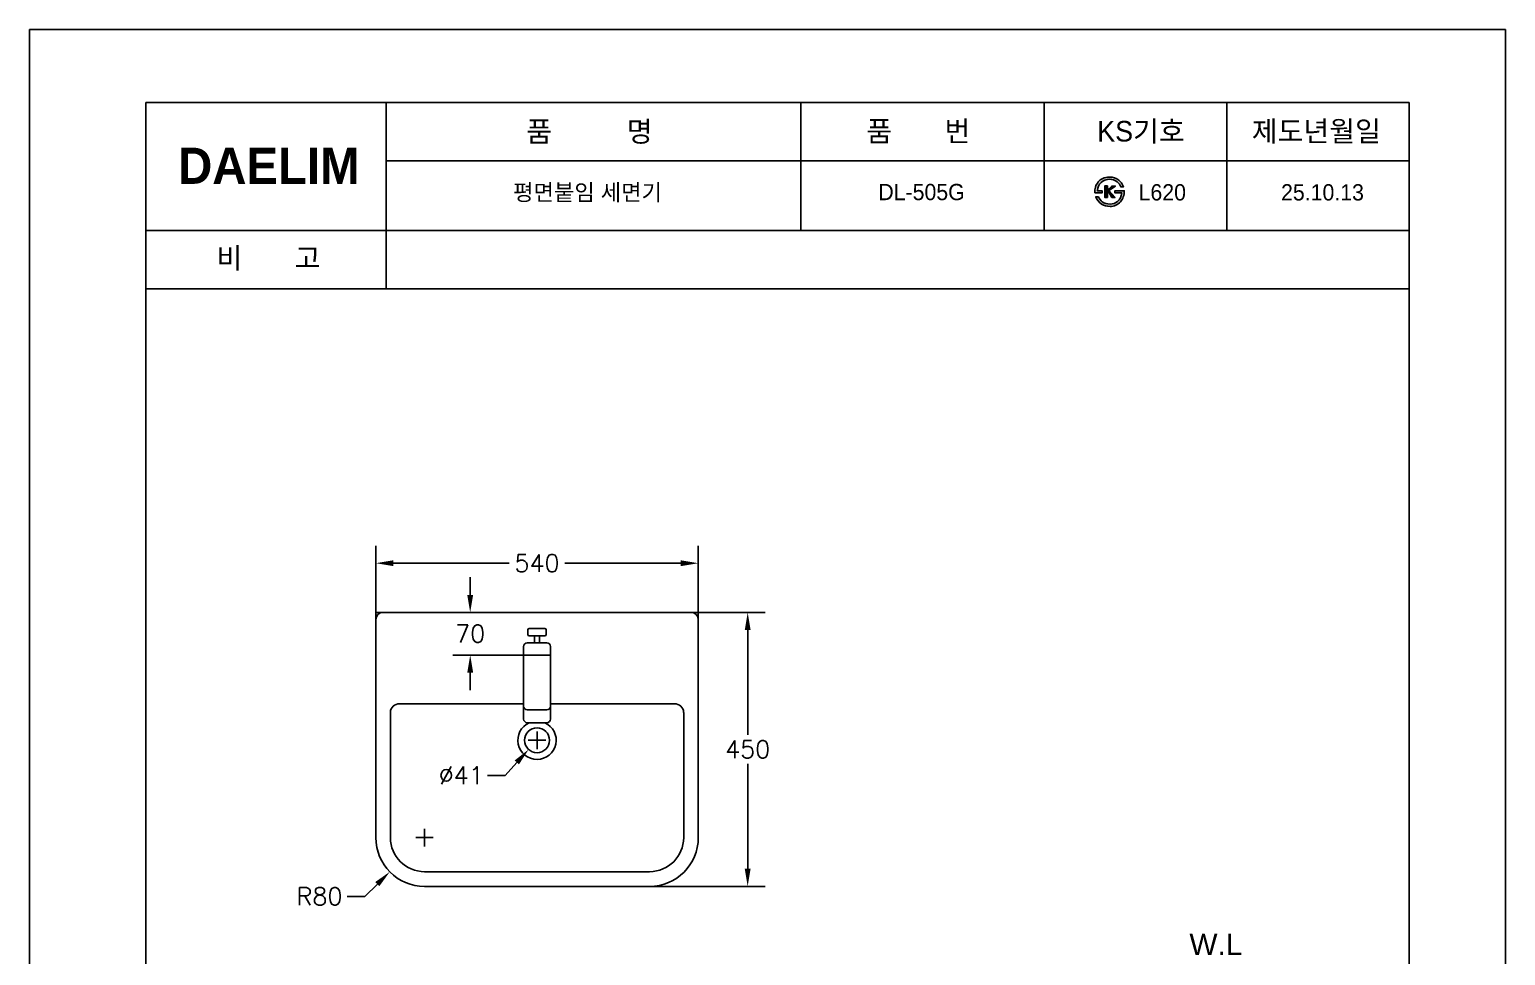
# Model space of a CAD drawing. Extents: x 63628 to 66053, y 58270 to 61700.
# Drawn here: x 63628 to 66053, y 60179 to 61700 of the extents above; entities that cross this region are included whole.
import ezdxf
from ezdxf.lldxf.tags import DXFTag

# ---------------------------------------------------------------- set-up
doc = ezdxf.new("R2010")
doc.units = 0
doc.header["$MEASUREMENT"] = 0
doc.layers.get('0').update_dxf_attribs({"linetype": 'CONTINUOUS'})
doc.layers.get('Defpoints').update_dxf_attribs({"linetype": 'CONTINUOUS'})
for name, color, linetype in [('001', 7, 'CONTINUOUS'), ('BU', 7, 'CONTINUOUS'), ('Dim', 4, 'CONTINUOUS'), ('DIMTEXT', 174, 'CONTINUOUS'), ('LINE', 7, 'CONTINUOUS'), ('YA', 7, 'CONTINUOUS')]:
    doc.layers.add(name, color=color, linetype=linetype)
doc.styles.add('h', font='', dxfattribs={"height": 30})
doc.styles.get("Standard").update_dxf_attribs({"font": 'txt.shx', "bigfont": 'ghs.shx'})
doc.styles.add('스타일1', font='txt.shx', dxfattribs={"bigfont": 'ghs.shx'})
doc.styles.get('h').set_extended_font_data('Haansoft Batang')
tags = doc.linetypes.add('Amconstr', pattern=[9999, 9999, 0]).pattern_tags.tags
tags[6:7] = [DXFTag(74, 4), DXFTag(75, 0), DXFTag(340, '0'), DXFTag(46, 1.0), DXFTag(50, 0.0), DXFTag(44, 0.0), DXFTag(45, 0.0)]
tags[4:5] = [DXFTag(74, 4), DXFTag(75, 0), DXFTag(340, '0'), DXFTag(46, 1.0), DXFTag(50, 0.0), DXFTag(44, 0.0), DXFTag(45, 0.0)]
doc.dimstyles.get("Standard").update_dxf_attribs({"dimtxt": 0.18, "dimasz": 0.18, "dimexe": 0.18, "dimexo": 0.0625, "dimgap": 0.09, "dimtad": 0, "dimtih": 1, "dimtoh": 1, "dimdec": 4, "dimzin": 0, "dimdsep": 46, "dimtxsty": 'Standard', "dimcen": 0.09, "dimadec": 0, "dimazin": 0, "dimtfac": 1, "dimtdec": 4, "dimtofl": 0, "dimtmove": 0, "dimatfit": 0, "dimfxl": 0, "dimtolj": 1, "dimtzin": 0, "dimarcsym": 0})
doc.dimstyles.new('Standard$0', dxfattribs={"dimtxt": 0.18, "dimasz": 0.18, "dimexe": 0.18, "dimexo": 0.0625, "dimgap": 0.09, "dimtad": 0, "dimtih": 1, "dimtoh": 1, "dimdec": 4, "dimzin": 0, "dimdsep": 46, "dimtxsty": 'Standard', "dimcen": 0.09, "dimadec": 0, "dimazin": 0, "dimtfac": 1, "dimtdec": 4, "dimtofl": 0, "dimtmove": 0, "dimatfit": 3, "dimfxl": 0, "dimtolj": 1, "dimtzin": 0, "dimarcsym": 0})

# ---------------------------------------------------------------- blocks, each defined once
blk = doc.blocks.new('*D25')
at = {"layer": 'Defpoints', "color": 0}
for p in [(64351.7, 60742.9), (64459.5, 60742.9), (64459.5, 60672.9)]:
    blk.add_point(p, dxfattribs=at)
at = {"layer": 'Dim', "color": 0, "lineweight": -2}
for p, q in [((64351.7, 60771.7), (64351.7, 60800.5)), ((64449.5, 60742.9), (64322.9, 60742.9)), ((64449.5, 60672.9), (64322.9, 60672.9)), ((64351.7, 60644.1), (64351.7, 60615.3))]:
    blk.add_line(p, q, dxfattribs=at)
at = {"layer": 'Dim', "color": 0}
for points in [[(64346.9, 60771.7), (64356.5, 60771.7), (64351.7, 60742.9)], [(64346.9, 60644.1), (64356.5, 60644.1), (64351.7, 60672.9)]]:
    blk.add_solid(points, dxfattribs=at)
at = {"layer": 'Dim', "color": 0, "insert": (64351.7, 60707.9), "char_height": 28.8, "attachment_point": 5}
blk.add_mtext('\\A1;70', dxfattribs=at)
blk = doc.blocks.new('*D28')
at = {"layer": 'Defpoints', "color": 0}
for p in [(64573.5, 60742.9), (64573.5, 60292.9), (64807.7, 60292.9)]:
    blk.add_point(p, dxfattribs=at)
at = {"layer": 'Dim', "color": 0, "linetype": 'ByBlock', "lineweight": -2}
for p, q in [((64583.5, 60742.9), (64836.5, 60742.9)), ((64807.7, 60714.1), (64807.7, 60541.9)), ((64807.7, 60321.7), (64807.7, 60493.9)), ((64583.5, 60292.9), (64836.5, 60292.9))]:
    blk.add_line(p, q, dxfattribs=at)
at = {"layer": 'Dim', "color": 0}
for points in [[(64802.9, 60714.1), (64812.5, 60714.1), (64807.7, 60742.9)], [(64802.9, 60321.7), (64812.5, 60321.7), (64807.7, 60292.9)]]:
    blk.add_solid(points, dxfattribs=at)
at = {"layer": 'Dim', "color": 0, "insert": (64807.7, 60517.9), "char_height": 28.8, "attachment_point": 5}
blk.add_mtext('\\A1;450', dxfattribs=at)
blk = doc.blocks.new('*D29')
at = {"layer": 'Defpoints', "color": 0}
for p in [(64726.5, 60823.7), (64196.6, 60683.6), (64726.5, 60683.5)]:
    blk.add_point(p, dxfattribs=at)
at = {"layer": 'Dim', "color": 0, "linetype": 'ByBlock', "lineweight": -2}
for p, q in [((64196.6, 60693.6), (64196.6, 60852.5)), ((64726.5, 60693.5), (64726.5, 60852.5)), ((64225.4, 60823.7), (64415.9, 60823.7)), ((64697.7, 60823.7), (64507.1, 60823.7))]:
    blk.add_line(p, q, dxfattribs=at)
at = {"layer": 'Dim', "color": 0}
for points in [[(64225.4, 60828.5), (64225.4, 60818.9), (64196.6, 60823.7)], [(64697.7, 60828.5), (64697.7, 60818.9), (64726.5, 60823.7)]]:
    blk.add_solid(points, dxfattribs=at)
at = {"layer": 'Dim', "color": 0, "insert": (64461.5, 60823.7), "char_height": 28.8, "attachment_point": 5}
blk.add_mtext('\\A1;540', dxfattribs=at)
blk = doc.blocks.new('*D30')
at = {"layer": 'Defpoints', "color": 0}
for p in [(64475.3, 60548.1), (64447.7, 60517.8)]:
    blk.add_point(p, dxfattribs=at)
at = {"layer": 'Dim', "color": 0, "lineweight": -2}
for p, q in [((64461.5, 60518.5), (64461.5, 60547.3)), ((64447.1, 60532.9), (64475.9, 60532.9))]:
    blk.add_line(p, q, dxfattribs=at)
at = {"layer": 'Dim', "color": 0, "linetype": 'ByBlock', "lineweight": -2}
for p, q in [((64409, 60475.2), (64428.3, 60496.5)), ((64380.2, 60475.2), (64409, 60475.2))]:
    blk.add_line(p, q, dxfattribs=at)
at = {"layer": 'Dim', "color": 0}
blk.add_solid([(64424.8, 60499.7), (64431.9, 60493.3), (64447.7, 60517.8)], dxfattribs=at)
at = {"layer": 'Dim', "color": 0, "insert": (64337, 60475.2), "char_height": 28.8, "attachment_point": 5}
blk.add_mtext('\\A1;∅41', dxfattribs=at)
blk = doc.blocks.new('*D31')
at = {"layer": 'Defpoints', "color": 0}
for p in [(64276.6, 60372.9), (64219.6, 60316.8)]:
    blk.add_point(p, dxfattribs=at)
at = {"layer": 'Dim', "color": 0, "lineweight": -2}
for p, q in [((64262.2, 60372.9), (64291, 60372.9)), ((64276.6, 60358.5), (64276.6, 60387.3))]:
    blk.add_line(p, q, dxfattribs=at)
at = {"layer": 'Dim', "color": 0, "linetype": 'ByBlock', "lineweight": -2}
for p, q in [((64149.7, 60276.4), (64178.5, 60276.4)), ((64178.5, 60276.4), (64199.1, 60296.6))]:
    blk.add_line(p, q, dxfattribs=at)
at = {"layer": 'Dim', "color": 0}
blk.add_solid([(64195.7, 60300), (64202.4, 60293.2), (64219.6, 60316.8)], dxfattribs=at)
at = {"layer": 'Dim', "color": 0, "insert": (64104.1, 60276.4), "char_height": 28.8, "attachment_point": 5}
blk.add_mtext('\\A1;R80', dxfattribs=at)

msp = doc.modelspace()

# ---------------------------------------------------------------- hatches: boundary and pattern name
at = {"layer": 'Dim'}
h = msp.add_hatch(color=0, dxfattribs=at)
h.dxf.hatch_style = 1
edge = h.paths.add_edge_path()
edge.add_spline(control_points=[(65388.5, 61449.3), (65392.2, 61452.7), (65396.8, 61454.4), (65402.4, 61454.4)], knot_values=[9, 9, 9, 9, 10, 10, 10, 10], degree=3, periodic=0)
edge.add_spline(control_points=[(65402.4, 61454.4), (65407.1, 61454.4), (65411.3, 61452.9), (65415, 61450)], knot_values=[8, 8, 8, 8, 9, 9, 9, 9], degree=3, periodic=0)
edge.add_spline(control_points=[(65415, 61450), (65417.9, 61447.7), (65419.8, 61445.1), (65420.8, 61442.2)], knot_values=[7, 7, 7, 7, 8, 8, 8, 8], degree=3, periodic=0)
edge.add_spline(control_points=[(65420.8, 61442.2), (65420.8, 61442.2), (65425.4, 61442.2), (65425.4, 61442.2)], knot_values=[6.00001, 6.00001, 6.00001, 6.00001, 7, 7, 7, 7], degree=3, periodic=0)
edge.add_spline(control_points=[(65425.4, 61442.2), (65423.6, 61446.7), (65421, 61450.3), (65417.6, 61453)], knot_values=[5, 5, 5, 5, 6, 6, 6, 6], degree=3, periodic=0)
edge.add_spline(control_points=[(65417.6, 61453), (65413.4, 61456.3), (65408.2, 61458), (65402, 61458.1)], knot_values=[4, 4, 4, 4, 5, 5, 5, 5], degree=3, periodic=0)
edge.add_spline(control_points=[(65402, 61458.1), (65398, 61458.1), (65394.4, 61457.3), (65391.2, 61455.8)], knot_values=[3, 3, 3, 3, 4, 4, 4, 4], degree=3, periodic=0)
edge.add_spline(control_points=[(65391.2, 61455.8), (65388.3, 61454.4), (65385.7, 61452.4), (65383.7, 61449.9)], knot_values=[2, 2, 2, 2, 3, 3, 3, 3], degree=3, periodic=0)
edge.add_spline(control_points=[(65383.7, 61449.9), (65381.7, 61447.5), (65380.2, 61444.8), (65379.3, 61441.6)], knot_values=[1, 1, 1, 1, 2, 2, 2, 2], degree=3, periodic=0)
edge.add_spline(control_points=[(65379.3, 61441.6), (65378.4, 61438.6), (65378, 61435.4), (65378.2, 61432.1)], knot_values=[0, 0, 0, 0, 1, 1, 1, 1], degree=3, periodic=0)
edge.add_spline(control_points=[(65378.2, 61432.1), (65378.2, 61432.1), (65378.2, 61432.1), (65378.2, 61432.1), (65378.2, 61432.1), (65390.1, 61432.1), (65390.1, 61432.1), (65390.1, 61432.1), (65390.1, 61435.6), (65390.1, 61435.6), (65390.1, 61435.6), (65382.3, 61435.6), (65382.3, 61435.6), (65382.6, 61441.3), (65384.7, 61445.9), (65388.5, 61449.3)], knot_values=[10, 10, 10, 10, 10.99996, 10.99996, 10.99996, 11.99996, 11.99996, 11.99996, 12.99996, 12.99996, 12.99996, 13.99996, 13.99996, 13.99996, 14.99996, 14.99996, 14.99996, 14.99996], degree=3, periodic=0)
h = msp.add_hatch(color=0, dxfattribs=at)
h.dxf.hatch_style = 1
h.paths.add_polyline_path([(65398.9, 61436.7), (65398.9, 61443.4), (65394.4, 61443.4), (65394.4, 61424.5), (65398.9, 61424.5), (65398.9, 61431.2), (65401, 61433.1), (65406.3, 61424.5), (65411.4, 61424.5), (65401, 61435.8), (65411.9, 61443.2), (65406.1, 61443.2)])
h = msp.add_hatch(color=0, dxfattribs=at)
h.dxf.hatch_style = 1
edge = h.paths.add_edge_path()
edge.add_spline(control_points=[(65403.4, 61413.7), (65398.3, 61413.4), (65394, 61414.7), (65390.4, 61417.5)], knot_values=[8, 8, 8, 8, 9, 9, 9, 9], degree=3, periodic=0)
edge.add_spline(control_points=[(65390.4, 61417.5), (65387.9, 61419.5), (65385.8, 61422.2), (65384, 61425.6)], knot_values=[7, 7, 7, 7, 8, 8, 8, 8], degree=3, periodic=0)
edge.add_spline(control_points=[(65384, 61425.6), (65384, 61425.6), (65379.6, 61425.6), (65379.6, 61425.6)], knot_values=[6.00001, 6.00001, 6.00001, 6.00001, 7, 7, 7, 7], degree=3, periodic=0)
edge.add_spline(control_points=[(65379.6, 61425.6), (65381.7, 61420.4), (65384.9, 61416.4), (65389.2, 61413.6)], knot_values=[5, 5, 5, 5, 6, 6, 6, 6], degree=3, periodic=0)
edge.add_spline(control_points=[(65389.2, 61413.6), (65393.2, 61411), (65398, 61409.7), (65403.3, 61409.8)], knot_values=[4, 4, 4, 4, 5, 5, 5, 5], degree=3, periodic=0)
edge.add_spline(control_points=[(65403.3, 61409.8), (65406.6, 61409.8), (65409.8, 61410.4), (65412.7, 61411.8)], knot_values=[3, 3, 3, 3, 4, 4, 4, 4], degree=3, periodic=0)
edge.add_spline(control_points=[(65412.7, 61411.8), (65415.5, 61413.1), (65418, 61414.9), (65420.2, 61417.3)], knot_values=[2, 2, 2, 2, 3, 3, 3, 3], degree=3, periodic=0)
edge.add_spline(control_points=[(65420.2, 61417.3), (65422.3, 61419.7), (65423.9, 61422.4), (65425, 61425.5)], knot_values=[1, 1, 1, 1, 2, 2, 2, 2], degree=3, periodic=0)
edge.add_spline(control_points=[(65425, 61425.5), (65426.1, 61428.7), (65426.6, 61432.1), (65426.6, 61435.6)], knot_values=[0, 0, 0, 0, 1, 1, 1, 1], degree=3, periodic=0)
edge.add_spline(control_points=[(65426.6, 61435.6), (65426.6, 61435.6), (65426.6, 61435.6), (65426.6, 61435.6), (65426.6, 61435.6), (65411.2, 61435.6), (65411.2, 61435.6), (65411.2, 61435.6), (65411.2, 61432.1), (65411.2, 61432.1), (65411.2, 61432.1), (65422.3, 61432.1), (65422.3, 61432.1), (65421.9, 61426.1), (65419.5, 61421.4), (65415.4, 61418)], knot_values=[10, 10, 10, 10, 10.99996, 10.99996, 10.99996, 11.99996, 11.99996, 11.99996, 12.99996, 12.99996, 12.99996, 13.99996, 13.99996, 13.99996, 14.99996, 14.99996, 14.99996, 14.99996], degree=3, periodic=0)
edge.add_spline(control_points=[(65415.4, 61418), (65411.8, 61415.1), (65407.8, 61413.7), (65403.4, 61413.7)], knot_values=[9, 9, 9, 9, 10, 10, 10, 10], degree=3, periodic=0)

# ---------------------------------------------------------------- linework, layer by layer
at = {"color": 0, "linetype": 'Continuous'}
msp.add_circle((64461.5, 60532.9, 0.1), 20.5, dxfattribs=at)
msp.add_arc((64461.5, 60532.9, 0.1), 31.5, 114.0827, 65.9173, dxfattribs=at)
at = {"layer": '001', "color": 7, "linetype": 'Continuous'}
for p, q in [((64196.6, 60372.9, 0.1), (64196.6, 60730.9, 0.1)), ((64726.5, 60497.8, 0.1), (64726.5, 60730.9, 0.1)), ((64439.5, 60592.9, 0.1), (64235.5, 60592.9, 0.1)), ((64687.5, 60592.9, 0.1), (64483.5, 60592.9, 0.1)), ((64483.5, 60592.9, 0.1), (64687.5, 60592.9, 0.1)), ((64276.6, 60316.9, 0.1), (64461.5, 60316.9, 0.1))]:
    msp.add_line(p, q, dxfattribs=at)
for centre, start, end in [((64235.5, 60577.9, 0.1), 90, 177.0697), ((64687.5, 60577.9, 0.1), 2.9303, 90)]:
    msp.add_arc(centre, 15, start, end, dxfattribs=at)
at = {"layer": 'BU', "linetype": 'Continuous'}
for p, q in [((64474.5, 60716.4, 0.1), (64448.5, 60716.4, 0.1)), ((64439.5, 60686.9, 0.1), (64439.5, 60588.9, 0.1)), ((64477.5, 60692.9, 0.1), (64445.5, 60692.9, 0.1)), ((64448.5, 60704.4, 0.1), (64474.5, 60704.4, 0.1)), ((64457.5, 60692.9, 0.1), (64457.5, 60704.4, 0.1)), ((64465.5, 60692.9, 0.1), (64465.5, 60704.4, 0.1)), ((64483.5, 60588.9, 0.1), (64483.5, 60686.9, 0.1)), ((64483.5, 60672.9, 0.1), (64439.5, 60672.9, 0.1)), ((64439.5, 60595.5, 0.1), (64439.5, 60566.9, 0.1)), ((64483.5, 60566.9, 0.1), (64483.5, 60593.7, 0.1)), ((64477.5, 60582.9, 0.1), (64445.5, 60582.9, 0.1)), ((64445.5, 60561.7, 0.1), (64477.5, 60561.7, 0.1))]:
    msp.add_line(p, q, dxfattribs=at)
for centre, radius, start, end in [((64448.5, 60714.4, 0.1), 2, 90, 180), ((64474.5, 60714.4, 0.1), 2, 0, 90), ((64445.5, 60686.9, 0.1), 6, 90, 180), ((64448.5, 60706.4, 0.1), 2, 180, 270), ((64474.5, 60706.4, 0.1), 2, 270, 0), ((64477.5, 60686.9, 0.1), 6, 0, 90), ((64445.5, 60588.9, 0.1), 6, 180, 270), ((64445.5, 60567.7, 0.1), 6, 180, 270), ((64477.5, 60588.9, 0.1), 6, 270, 0), ((64477.5, 60567.7, 0.1), 6, 270, 0)]:
    msp.add_arc(centre, radius, start, end, dxfattribs=at)
for points in [[(64446.5, 60714.4, 0.1), (64446.5, 60710.4, 0.1), (64446.5, 60706.4, 0.1)], [(64476.5, 60706.4, 0.1), (64476.5, 60710.4, 0.1), (64476.5, 60714.4, 0.1)]]:
    msp.add_open_spline(points, degree=2, dxfattribs=at)
at = {"layer": 'Dim', "color": 0}
for p, q in [((64727, 60742.9, 0.1), (64196, 60742.9, 0.1)), ((64220.6, 60372.9, 0.1), (64220.6, 60578.7, 0.1)), ((64702.5, 60372.9, 0.1), (64702.5, 60578.7, 0.1)), ((64461.5, 60518.5, 0.1), (64461.5, 60547.3, 0.1)), ((64447.1, 60532.9, 0.1), (64475.9, 60532.9, 0.1)), ((64726.5, 60372.9, 0.1), (64726.5, 60521, 0.1)), ((64461.5, 60316.9, 0.1), (64646.5, 60316.9, 0.1)), ((64461.5, 60292.9, 0.1), (64276.6, 60292.9, 0.1)), ((64461.5, 60292.9, 0.1), (64646.6, 60292.9, 0.1))]:
    msp.add_line(p, q, dxfattribs=at)
for centre, radius, start, end in [((64208.6, 60730.9, 0.1), 12, 90, 180), ((64714.5, 60730.9, 0.1), 12, 0, 90), ((64276.6, 60372.9, 0.1), 80, 180.0031, 270), ((64276.6, 60373, 0.1), 56, 180.0372, 269.9859), ((64646.5, 60373, 0.1), 56, 270.0141, 359.9628), ((64646.5, 60372.9, 0.1), 80, 270, 359.9969)]:
    msp.add_arc(centre, radius, start, end, dxfattribs=at)
at = {"layer": 'LINE', "linetype": 'Amconstr'}
msp.add_line((65894.9, 58412.5), (65894.9, 61580.5), dxfattribs=at)
at = {"layer": 'YA', "color": 7}
for p, q in [((65894.9, 61580.5), (63818.9, 61580.5)), ((63818.9, 60510.3), (63818.9, 61580.5)), ((64213.4, 61274.5), (64213.4, 61580.5)), ((64894.9, 61370.1), (64894.9, 61580.1)), ((65294.9, 61370.1), (65294.9, 61580.1)), ((65294.9, 61370.1), (65294.9, 61580.1)), ((65594.9, 61370.1), (65594.9, 61580.1)), ((65594.9, 61370.1), (65594.9, 61580.1)), ((65894.9, 61484.5), (64213.4, 61484.5)), ((65894.9, 61370.5), (63818.9, 61370.5)), ((65894.9, 61274.5), (63818.9, 61274.5)), ((65894.9, 61274.5), (63818.9, 61274.5)), ((63818.9, 58412.5), (63818.9, 60510.3))]:
    msp.add_line(p, q, dxfattribs=at)
at = {"layer": 'YA', "color": 0}
msp.add_lwpolyline([(63627.5, 58270), (66053, 58270), (66053, 61700.4), (63627.5, 61700.4)], close=True, dxfattribs=at)
at = {"layer": 'YA', "color": 7}
msp.add_lwpolyline([(65398.9, 61436.7), (65406.1, 61443.2), (65411.9, 61443.2), (65401, 61435.8), (65411.4, 61424.5), (65406.3, 61424.5), (65401, 61433.1), (65398.9, 61431.2), (65398.9, 61424.5), (65394.4, 61424.5), (65394.4, 61443.4), (65398.9, 61443.4), (65398.9, 61436.7)], close=True, dxfattribs=at)
for points in [[(65378.2, 61432.1), (65378, 61435.4), (65378.4, 61438.6), (65379.3, 61441.6), (65380.2, 61444.8), (65381.7, 61447.5), (65383.7, 61449.9), (65385.7, 61452.4), (65388.3, 61454.4), (65391.2, 61455.8), (65394.4, 61457.3), (65398, 61458.1), (65402, 61458.1), (65408.2, 61458), (65413.4, 61456.3), (65417.6, 61453), (65421, 61450.3), (65423.6, 61446.7), (65425.4, 61442.2), (65425.4, 61442.2), (65420.8, 61442.2), (65420.8, 61442.2), (65419.8, 61445.1), (65417.9, 61447.7), (65415, 61450), (65411.3, 61452.9), (65407.1, 61454.4), (65402.4, 61454.4), (65396.8, 61454.4), (65392.2, 61452.7), (65388.5, 61449.3), (65384.7, 61445.9), (65382.6, 61441.3), (65382.3, 61435.6), (65382.3, 61435.6), (65390.1, 61435.6), (65390.1, 61435.6), (65390.1, 61435.6), (65390.1, 61432.1), (65390.1, 61432.1), (65390.1, 61432.1), (65378.2, 61432.1), (65378.2, 61432.1), (65378.2, 61432.1), (65378.2, 61432.1), (65378.2, 61432.1)], [(65426.6, 61435.6), (65426.6, 61432.1), (65426.1, 61428.7), (65425, 61425.5), (65423.9, 61422.4), (65422.3, 61419.7), (65420.2, 61417.3), (65418, 61414.9), (65415.5, 61413.1), (65412.7, 61411.8), (65409.8, 61410.4), (65406.6, 61409.8), (65403.3, 61409.8), (65398, 61409.7), (65393.2, 61411), (65389.2, 61413.6), (65384.9, 61416.4), (65381.7, 61420.4), (65379.6, 61425.6), (65379.6, 61425.6), (65384, 61425.6), (65384, 61425.6), (65385.8, 61422.2), (65387.9, 61419.5), (65390.4, 61417.5), (65394, 61414.7), (65398.3, 61413.4), (65403.4, 61413.7), (65407.8, 61413.7), (65411.8, 61415.1), (65415.4, 61418), (65419.5, 61421.4), (65421.9, 61426.1), (65422.3, 61432.1), (65422.3, 61432.1), (65411.2, 61432.1), (65411.2, 61432.1), (65411.2, 61432.1), (65411.2, 61435.6), (65411.2, 61435.6), (65411.2, 61435.6), (65426.6, 61435.6), (65426.6, 61435.6), (65426.6, 61435.6), (65426.6, 61435.6), (65426.6, 61435.6)]]:
    msp.add_open_spline(points, degree=3, knots=[0, 0, 0, 0, 1, 1, 1, 2, 2, 2, 3, 3, 3, 4, 4, 4, 5, 5, 5, 6, 6, 6, 7, 7, 7, 8, 8, 8, 9, 9, 9, 10, 10, 10, 11, 11, 11, 12, 12, 12, 13, 13, 13, 14, 14, 14, 15, 15, 15, 15], dxfattribs=at)

# ---------------------------------------------------------------- texts
at = {"layer": 'Dim', "color": 0, "char_height": 33.819, "attachment_point": 1, "style": '스타일1'}
for s, insert in [('{\\fGulim|b0|i0|c129|p50;품          명}', (64443.7, 61549.8)), ('{\\fGulim|b0|i0|c129|p50;품       번}', (65002.7, 61550.2)), ('{\\fGulim|b0|i0|c129|p50;KS기호}', (65382, 61550.2)), ('{\\fGulim|b0|i0|c129|p50;제도년월일}', (65636.1, 61550.2)), ('{\\fGulim|b0|i0|c129|p50;비       고}', (63934.9, 61341.9))]:
    msp.add_mtext(s, dxfattribs=dict(at, insert=insert))
at = {"layer": 'Dim', "color": 0, "char_height": 26.746, "attachment_point": 1, "style": '스타일1'}
for s, insert, width in [('{\\fGulim|b0|i0|c129|p50;평면붙임 세면기}', (64422.2, 61446.3), 293.377), ('{\\fGulim|b0|i0|c129|p50;DL-505G}', (65022.4, 61446.8), 168.306), ('{\\fGulim|b0|i0|c129|p50;L620}', (65450.1, 61446.3), 168.306), ('{\\fGulim|b0|i0|c129|p50;25.10.13}', (65684.2, 61446.3), 168.306)]:
    msp.add_mtext(s, dxfattribs=dict(at, insert=insert, width=width))
at = {"layer": 'DIMTEXT', "color": 0, "insert": (65533.6, 60180, 0.1), "char_height": 35, "width": 119.337, "attachment_point": 7, "line_spacing_factor": 0.963855}
msp.add_mtext('\\fArial;W.L', dxfattribs=at)
at = {"layer": 'YA', "color": 7, "insert": (63871.7, 61506.3), "char_height": 59.437, "width": 290.871, "attachment_point": 1, "style": 'h'}
msp.add_mtext('{\\fHYGraphic-Medium|b1|i0|c129|p18;DAELIM}', dxfattribs=at)

# ---------------------------------------------------------------- dimensions: what is measured, and where the dimension line sits
at = {"layer": 'Dim', "color": 0}
dim = msp.add_linear_dim(base=(64726.5, 60823.7, 0.1), p1=(64196.6, 60683.6, 0.1), p2=(64726.5, 60683.5, 0.1), text='540', dimstyle='Standard$0', override={"dimscale": 160, "dimgap": 0.06, "dimdec": 0, "dimarcsym": 1}, dxfattribs=at)
dim.commit()
dim.dimension.update_dxf_attribs({"geometry": '*D29', "text_midpoint": (64461.5, 60823.7, 0.1)})
for base, p1, p2, dimstyle, override, picture, middle in [((64351.7, 60742.9, 0.1), (64459.5, 60672.9, 0.1), (64459.5, 60742.9, 0.1), 'Standard', {"dimscale": 160, "dimgap": 0.06, "dimdec": 0, "dimatfit": 3}, '*D25', (64351.7, 60707.9, 0.1)), ((64807.7, 60292.9, 0.1), (64573.5, 60742.9, 0.1), (64573.5, 60292.9, 0.1), 'Standard$0', {"dimscale": 160, "dimgap": 0.06, "dimdec": 0, "dimarcsym": 1}, '*D28', (64807.7, 60517.9, 0.1))]:
    dim = msp.add_linear_dim(base=base, p1=p1, p2=p2, angle=90, dimstyle=dimstyle, override=override, dxfattribs=at)
    dim.commit()
    dim.dimension.update_dxf_attribs({"geometry": picture, "text_midpoint": middle})
dim = msp.add_diameter_dim_2p(p1=(64475.3, 60548.1, 0.1), p2=(64447.7, 60517.8, 0.1), dimstyle='Standard', override={"dimscale": 160, "dimgap": 0.06, "dimdec": 0, "dimatfit": 3, "dimarcsym": 1}, dxfattribs=at)
dim.commit()
dim.dimension.update_dxf_attribs({"geometry": '*D30', "text_midpoint": (64337, 60475.2, 0.1)})
dim = msp.add_radius_dim(center=(64276.6, 60372.9, 0.1), mpoint=(64219.6, 60316.8, 0.1), dimstyle='Standard', override={"dimscale": 160, "dimgap": 0.06, "dimdec": 0, "dimatfit": 3, "dimarcsym": 1}, dxfattribs=at)
dim.commit()
dim.dimension.update_dxf_attribs({"geometry": '*D31', "text_midpoint": (64104.1, 60276.4, 0.1)})

doc.saveas('drawing.dxf')
